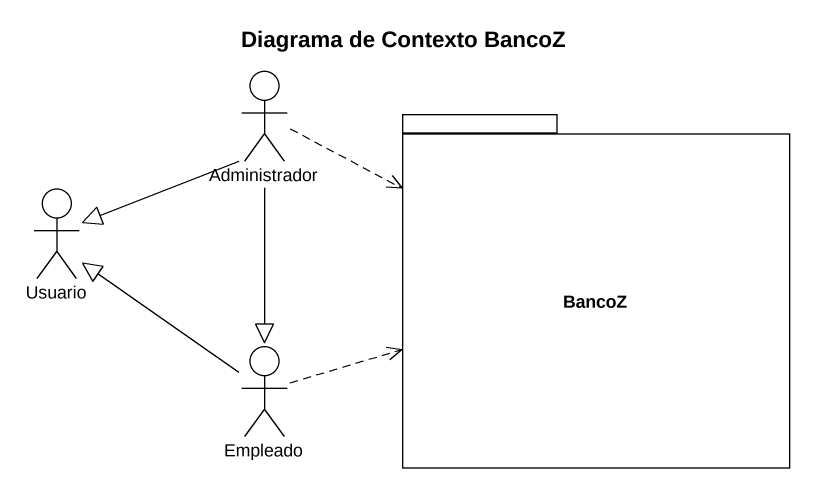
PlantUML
@startuml
title Diagrama de Contexto BancoZ
actor Administrador
package BancoZ {
}
actor Usuario
actor Empleado
Administrador .right.> BancoZ
Administrador -left-|> Usuario
Administrador --|> Empleado
Empleado .right.> BancoZ
Empleado -up-|> Usuario
@enduml
